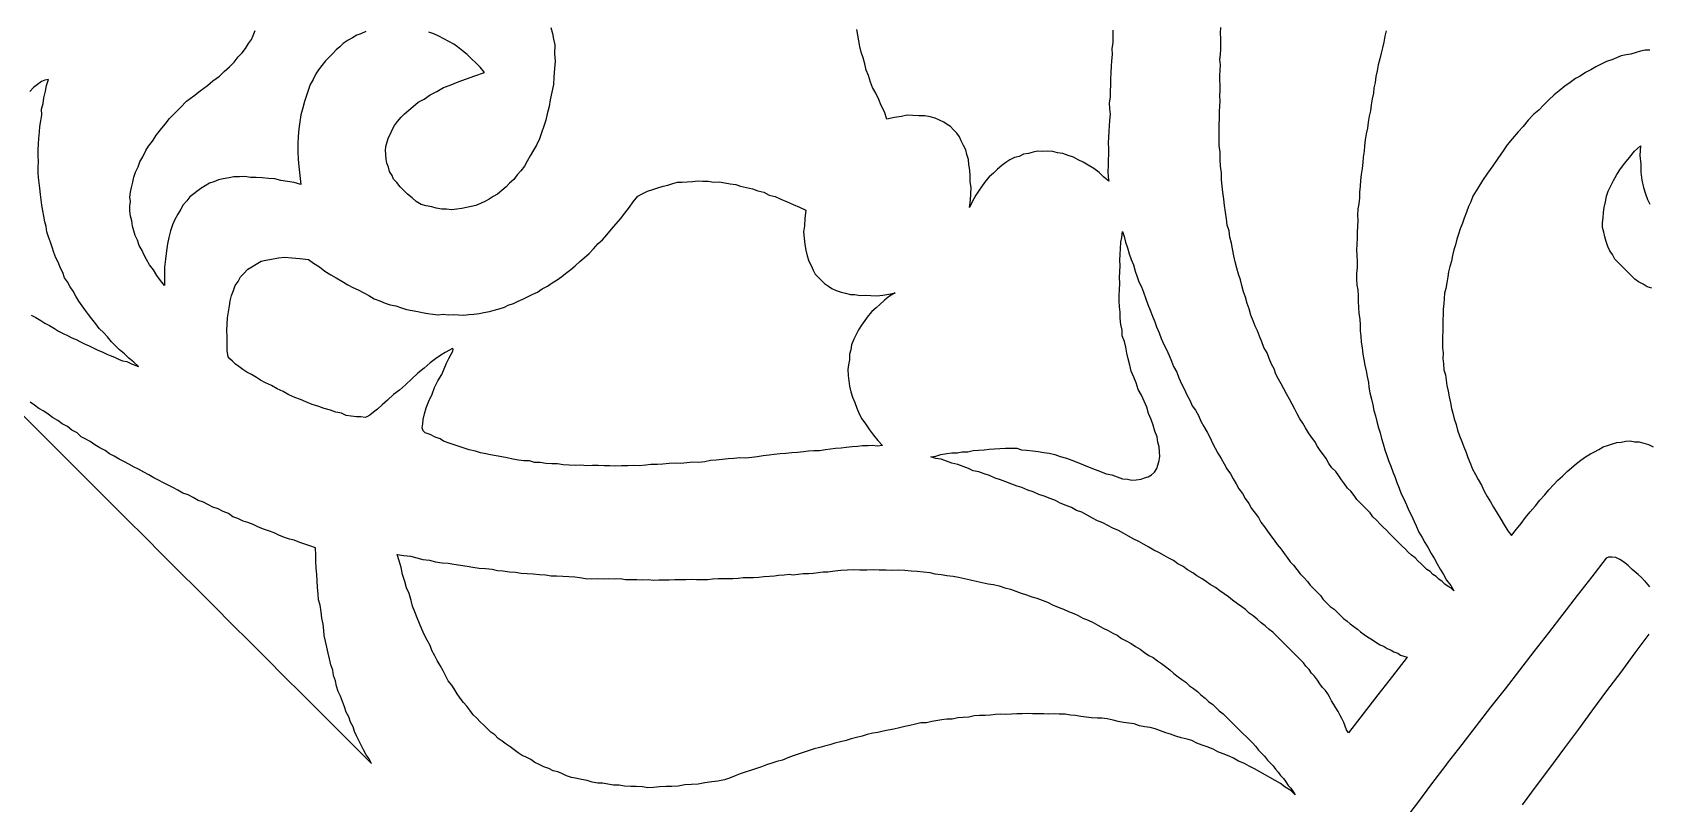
# Model space of a CAD drawing. Extents: x -550 to 550, y -550 to 550.
# Drawn here: x -331.6 to -267.3, y -362.3 to -331.6 of the extents above; entities that cross this region are included whole.
import ezdxf

# ---------------------------------------------------------------- set-up
doc = ezdxf.new("R2010")
doc.units = 0
doc.layers.add('LAYER_1', color=18, linetype='CONTINUOUS')

msp = doc.modelspace()

# ---------------------------------------------------------------- linework, layer by layer
at = {"layer": 'LAYER_1'}
for points in [[(-318.322, -331.558), (-318.513, -331.64), (-318.681, -331.698), (-318.853, -331.799), (-319.024, -331.9), (-319.218, -332.023), (-319.352, -332.162), (-319.504, -332.282), (-319.638, -332.421), (-319.771, -332.56), (-319.927, -332.721), (-320.063, -332.903), (-320.2, -333.084), (-320.314, -333.242), (-320.412, -333.461), (-320.53, -333.662), (-320.609, -333.9), (-320.684, -334.097), (-320.763, -334.336), (-320.823, -334.594), (-320.904, -334.875), (-320.944, -335.153), (-320.984, -335.431), (-321.005, -335.728), (-321.025, -336.025), (-321.026, -336.342), (-321.005, -336.635), (-320.984, -336.929), (-320.946, -337.285), (-320.908, -337.64), (-321.17, -337.56), (-321.435, -337.521), (-321.7, -337.483), (-321.943, -337.421), (-322.19, -337.402), (-322.436, -337.383), (-322.682, -337.363), (-322.909, -337.363), (-323.134, -337.32), (-323.341, -337.34), (-323.569, -337.339), (-323.757, -337.377), (-323.988, -337.419), (-324.176, -337.458), (-324.368, -337.538), (-324.537, -337.596), (-324.71, -337.696), (-324.882, -337.796), (-325.035, -337.915), (-325.166, -338.011), (-325.319, -338.131), (-325.433, -338.289), (-325.588, -338.451), (-325.683, -338.628), (-325.8, -338.829), (-325.917, -339.03), (-326.014, -339.251), (-326.091, -339.491), (-326.149, -339.75), (-326.207, -340.01), (-326.246, -340.29), (-326.287, -340.612), (-326.327, -340.934), (-326.329, -341.296), (-326.33, -341.658), (-326.484, -341.458), (-326.638, -341.259), (-326.77, -341.036), (-326.924, -340.837), (-327.036, -340.634), (-327.148, -340.431), (-327.221, -340.267), (-327.333, -340.065), (-327.403, -339.858), (-327.495, -339.675), (-327.546, -339.488), (-327.596, -339.302), (-327.624, -339.092), (-327.675, -338.906), (-327.703, -338.696), (-327.711, -338.506), (-327.678, -338.313), (-327.708, -338.146), (-327.675, -337.953), (-327.641, -337.76), (-327.585, -337.544), (-327.551, -337.35), (-327.475, -337.154), (-327.377, -336.934), (-327.302, -336.738), (-327.184, -336.538), (-327.063, -336.295), (-326.968, -336.118), (-326.808, -335.915), (-326.646, -335.669), (-326.486, -335.466), (-326.304, -335.239), (-326.122, -335.013), (-325.898, -334.783), (-325.697, -334.576), (-325.45, -334.323), (-325.165, -334.109), (-324.903, -333.917), (-324.618, -333.703), (-324.398, -333.515), (-324.135, -333.324), (-323.956, -333.14), (-323.736, -332.952), (-323.557, -332.768), (-323.397, -332.564), (-323.24, -332.403), (-323.103, -332.223), (-322.985, -332.024), (-322.869, -331.866), (-322.796, -331.713), (-322.719, -331.517)], [(-310.96, -331.386), (-310.897, -331.631), (-310.853, -331.856), (-310.809, -332.082), (-310.815, -332.439), (-310.796, -332.731), (-310.817, -333.027), (-310.841, -333.366), (-310.862, -333.663), (-310.924, -333.964), (-310.985, -334.266), (-311.025, -334.544), (-311.105, -334.827), (-311.163, -335.086), (-311.24, -335.327), (-311.339, -335.591), (-311.416, -335.831), (-311.534, -336.077), (-311.649, -336.28), (-311.786, -336.506), (-311.9, -336.709), (-312.015, -336.912), (-312.149, -337.096), (-312.301, -337.261), (-312.435, -337.445), (-312.607, -337.591), (-312.738, -337.732), (-312.91, -337.878), (-313.082, -338.024), (-313.251, -338.127), (-313.42, -338.23), (-313.567, -338.31), (-313.756, -338.394), (-313.944, -338.477), (-314.13, -338.519), (-314.315, -338.56), (-314.501, -338.601), (-314.706, -338.623), (-314.911, -338.645), (-315.114, -338.624), (-315.297, -338.622), (-315.519, -338.582), (-315.7, -338.537), (-315.921, -338.497), (-316.122, -338.433), (-316.319, -338.326), (-316.472, -338.173), (-316.667, -338.023), (-316.821, -337.87), (-316.955, -337.735), (-317.087, -337.559), (-317.221, -337.424), (-317.273, -337.281), (-317.385, -337.124), (-317.415, -336.958), (-317.486, -336.796), (-317.516, -336.63), (-317.524, -336.441), (-317.534, -336.294), (-317.523, -336.124), (-317.47, -335.95), (-317.417, -335.776), (-317.345, -335.621), (-317.273, -335.466), (-317.179, -335.288), (-317.066, -335.129), (-316.911, -334.965), (-316.779, -334.825), (-316.605, -334.681), (-316.432, -334.537), (-316.236, -334.37), (-316.003, -334.24), (-315.766, -334.068), (-315.492, -333.935), (-315.236, -333.782), (-314.965, -333.69), (-314.649, -333.552), (-314.315, -333.432), (-313.981, -333.312), (-313.606, -333.188), (-313.774, -332.975), (-313.944, -332.804), (-314.115, -332.634), (-314.286, -332.463), (-314.478, -332.316), (-314.671, -332.168), (-314.826, -332.059), (-315.022, -331.954), (-315.218, -331.849), (-315.414, -331.743), (-315.61, -331.638), (-315.809, -331.575)], [(-288.615, -331.494), (-288.615, -331.767), (-288.611, -331.997), (-288.647, -332.234), (-288.643, -332.465), (-288.66, -332.72), (-288.674, -332.932), (-288.691, -333.188), (-288.708, -333.443), (-288.704, -333.674), (-288.721, -333.93), (-288.717, -334.161), (-288.752, -334.398), (-288.747, -334.63), (-288.721, -334.837), (-288.738, -335.093), (-288.751, -335.306), (-288.765, -335.52), (-288.781, -335.776), (-288.794, -335.989), (-288.789, -336.221), (-288.784, -336.453), (-288.797, -336.667), (-288.792, -336.899), (-288.805, -337.113), (-288.799, -337.346), (-288.77, -337.511), (-288.975, -337.352), (-289.159, -337.168), (-289.363, -337.009), (-289.589, -336.874), (-289.796, -336.757), (-289.985, -336.659), (-290.174, -336.561), (-290.384, -336.487), (-290.594, -336.413), (-290.807, -336.382), (-290.999, -336.326), (-291.193, -336.313), (-291.409, -336.324), (-291.604, -336.311), (-291.783, -336.359), (-291.962, -336.407), (-292.16, -336.436), (-292.341, -336.527), (-292.521, -336.574), (-292.703, -336.665), (-292.866, -336.773), (-293.03, -336.882), (-293.196, -337.033), (-293.362, -337.185), (-293.529, -337.336), (-293.676, -337.506), (-293.806, -337.694), (-293.956, -337.907), (-294.064, -338.071), (-294.196, -338.302), (-294.309, -338.552), (-294.273, -338.271), (-294.257, -338.014), (-294.242, -337.758), (-294.287, -337.531), (-294.292, -337.299), (-294.298, -337.066), (-294.343, -336.84), (-294.35, -336.651), (-294.416, -336.449), (-294.464, -336.265), (-294.551, -336.087), (-294.638, -335.909), (-294.706, -335.75), (-294.814, -335.597), (-294.944, -335.467), (-295.073, -335.338), (-295.205, -335.251), (-295.337, -335.164), (-295.509, -335.083), (-295.681, -335.002), (-295.875, -334.945), (-296.089, -334.912), (-296.325, -334.903), (-296.561, -334.893), (-296.797, -334.884), (-297.018, -334.936), (-297.297, -334.975), (-297.598, -335.037), (-297.698, -334.755), (-297.819, -334.498), (-297.922, -334.259), (-298.043, -334.002), (-298.167, -333.787), (-298.251, -333.567), (-298.332, -333.305), (-298.415, -333.085), (-298.478, -332.841), (-298.54, -332.597), (-298.623, -332.378), (-298.667, -332.152), (-298.71, -331.927), (-298.754, -331.703), (-298.797, -331.478)], [(-277.744, -331.519), (-277.797, -331.738), (-277.832, -331.976), (-277.884, -332.196), (-277.937, -332.415), (-277.989, -332.635), (-278.062, -332.88), (-278.096, -333.118), (-278.149, -333.338), (-278.183, -333.576), (-278.235, -333.796), (-278.248, -334.01), (-278.3, -334.23), (-278.334, -334.469), (-278.368, -334.707), (-278.42, -334.928), (-278.453, -335.166), (-278.487, -335.405), (-278.538, -335.626), (-278.572, -335.865), (-278.605, -336.104), (-278.618, -336.318), (-278.651, -336.557), (-278.664, -336.771), (-278.697, -337.01), (-278.73, -337.25), (-278.762, -337.489), (-278.775, -337.704), (-278.808, -337.943), (-278.801, -338.176), (-278.834, -338.416), (-278.864, -338.613), (-278.878, -338.871), (-278.87, -339.061), (-278.884, -339.319), (-278.896, -339.534), (-278.889, -339.768), (-278.903, -340.026), (-278.915, -340.241), (-278.908, -340.475), (-278.901, -340.709), (-278.894, -340.943), (-278.926, -341.183), (-278.919, -341.417), (-278.912, -341.651), (-278.864, -341.836), (-278.856, -342.07), (-278.849, -342.304), (-278.842, -342.538), (-278.834, -342.773), (-278.788, -343), (-278.78, -343.235), (-278.773, -343.47), (-278.744, -343.679), (-278.737, -343.914), (-278.69, -344.142), (-278.664, -344.395), (-278.635, -344.605), (-278.588, -344.834), (-278.542, -345.062), (-278.495, -345.29), (-278.448, -345.519), (-278.437, -345.711), (-278.39, -345.94), (-278.325, -346.187), (-278.277, -346.416), (-278.23, -346.644), (-278.162, -346.848), (-278.115, -347.077), (-278.049, -347.325), (-277.981, -347.529), (-277.933, -347.758), (-277.865, -347.962), (-277.799, -348.21), (-277.713, -348.432), (-277.645, -348.637), (-277.558, -348.859), (-277.471, -349.082), (-277.385, -349.305), (-277.316, -349.509), (-277.23, -349.732), (-277.143, -349.955), (-277.036, -350.153), (-276.93, -350.395), (-276.843, -350.618), (-276.736, -350.816), (-276.631, -351.057), (-276.542, -351.237), (-276.436, -351.479), (-276.31, -351.695), (-276.203, -351.894), (-276.077, -352.11), (-275.951, -352.327), (-275.825, -352.543), (-275.718, -352.742), (-275.592, -352.959), (-275.466, -353.175), (-275.34, -353.392), (-275.175, -353.602), (-275.049, -353.819), (-275.16, -353.708), (-275.272, -353.642), (-275.402, -353.557), (-275.513, -353.446), (-275.643, -353.361), (-275.754, -353.25), (-275.884, -353.165), (-275.995, -353.054), (-276.126, -352.969), (-276.236, -352.859), (-276.347, -352.748), (-276.476, -352.619), (-276.587, -352.508), (-276.736, -352.405), (-276.865, -352.275), (-276.975, -352.165), (-277.105, -352.036), (-277.234, -351.907), (-277.344, -351.796), (-277.473, -351.667), (-277.603, -351.538), (-277.732, -351.409), (-277.861, -351.28), (-277.99, -351.15), (-278.119, -351.021), (-278.267, -350.874), (-278.376, -350.719), (-278.486, -350.609), (-278.634, -350.461), (-278.763, -350.332), (-278.91, -350.184), (-279.019, -350.03), (-279.147, -349.857), (-279.276, -349.728), (-279.403, -349.556), (-279.512, -349.401), (-279.621, -349.247), (-279.748, -349.074), (-279.896, -348.927), (-280.023, -348.754), (-280.13, -348.556), (-280.239, -348.402), (-280.366, -348.23), (-280.475, -348.076), (-280.582, -347.878), (-280.709, -347.705), (-280.836, -347.533), (-280.943, -347.335), (-281.049, -347.138), (-281.176, -346.966), (-281.283, -346.768), (-281.371, -346.589), (-281.478, -346.392), (-281.584, -346.194), (-281.709, -345.979), (-281.816, -345.782), (-281.922, -345.584), (-282.028, -345.387), (-282.135, -345.19), (-282.202, -344.987), (-282.308, -344.79), (-282.394, -344.568), (-282.48, -344.346), (-282.604, -344.131), (-282.69, -343.909), (-282.775, -343.687), (-282.861, -343.466), (-282.948, -343.287), (-283.034, -343.066), (-283.119, -342.845), (-283.184, -342.598), (-283.269, -342.377), (-283.333, -342.131), (-283.418, -341.91), (-283.483, -341.664), (-283.528, -341.437), (-283.613, -341.216), (-283.677, -340.97), (-283.741, -340.725), (-283.805, -340.479), (-283.848, -340.209), (-283.894, -339.982), (-283.958, -339.737), (-283.982, -339.485), (-284.066, -339.265), (-284.091, -339.014), (-284.133, -338.744), (-284.176, -338.475), (-284.2, -338.224), (-284.242, -337.954), (-284.266, -337.703), (-284.29, -337.453), (-284.293, -337.177), (-284.335, -336.909), (-284.338, -336.633), (-284.341, -336.358), (-284.382, -336.09), (-284.385, -335.815), (-284.387, -335.541), (-284.389, -335.266), (-284.373, -335.01), (-284.375, -334.735), (-284.362, -334.522), (-284.348, -334.309), (-284.355, -334.12), (-284.342, -333.907), (-284.346, -333.676), (-284.353, -333.487), (-284.36, -333.298), (-284.346, -333.085), (-284.332, -332.873), (-284.357, -332.666), (-284.325, -332.472), (-284.311, -332.259), (-284.314, -332.028), (-284.321, -331.84), (-284.325, -331.609), (-284.31, -331.397)], [(-267.253, -332.298), (-267.44, -332.293), (-267.629, -332.331), (-267.8, -332.386), (-268.01, -332.449), (-268.199, -332.486), (-268.389, -332.524), (-268.581, -332.604), (-268.773, -332.684), (-268.983, -332.747), (-269.195, -332.852), (-269.408, -332.957), (-269.603, -333.079), (-269.816, -333.184), (-270.031, -333.332), (-270.206, -333.429), (-270.422, -333.576), (-270.638, -333.724), (-270.856, -333.914), (-271.054, -334.079), (-271.273, -334.269), (-271.473, -334.477), (-271.674, -334.684), (-271.872, -334.849), (-272.094, -335.082), (-272.297, -335.332), (-272.498, -335.54), (-272.722, -335.815), (-272.925, -336.066), (-273.09, -336.309), (-273.296, -336.602), (-273.502, -336.896), (-273.707, -337.189), (-273.913, -337.483), (-274.101, -337.794), (-274.289, -338.105), (-274.377, -338.335), (-274.463, -338.521), (-274.551, -338.75), (-274.64, -338.98), (-274.708, -339.184), (-274.796, -339.414), (-274.863, -339.618), (-274.931, -339.823), (-274.981, -340.046), (-275.048, -340.25), (-275.098, -340.473), (-275.148, -340.696), (-275.215, -340.901), (-275.264, -341.123), (-275.293, -341.321), (-275.324, -341.563), (-275.374, -341.786), (-275.421, -341.966), (-275.431, -342.182), (-275.442, -342.398), (-275.471, -342.596), (-275.481, -342.813), (-275.492, -343.029), (-275.484, -343.264), (-275.494, -343.481), (-275.504, -343.697), (-275.496, -343.932), (-275.506, -344.149), (-275.478, -344.359), (-275.488, -344.576), (-275.46, -344.786), (-275.451, -345.021), (-275.384, -345.224), (-275.356, -345.434), (-275.327, -345.644), (-275.28, -345.873), (-275.233, -346.102), (-275.186, -346.33), (-275.139, -346.559), (-275.09, -346.744), (-275.042, -346.973), (-274.956, -347.195), (-274.909, -347.424), (-274.823, -347.646), (-274.737, -347.868), (-274.651, -348.09), (-274.565, -348.312), (-274.497, -348.516), (-274.393, -348.757), (-274.307, -348.979), (-274.182, -349.194), (-274.076, -349.392), (-273.951, -349.607), (-273.847, -349.848), (-273.722, -350.063), (-273.597, -350.279), (-273.472, -350.494), (-273.329, -350.728), (-273.186, -350.962), (-273.043, -351.196), (-272.899, -351.43), (-272.754, -351.621), (-272.556, -351.365), (-272.378, -351.135), (-272.199, -350.905), (-272.021, -350.675), (-271.804, -350.438), (-271.626, -350.208), (-271.429, -349.996), (-271.271, -349.792), (-271.074, -349.58), (-270.917, -349.419), (-270.722, -349.251), (-270.546, -349.064), (-270.371, -348.922), (-270.176, -348.753), (-270.001, -348.611), (-269.808, -348.486), (-269.615, -348.361), (-269.462, -348.288), (-269.289, -348.189), (-269.115, -348.089), (-268.944, -348.034), (-268.735, -347.97), (-268.564, -347.915), (-268.394, -347.903), (-268.205, -347.865), (-268.036, -347.853), (-267.868, -347.884), (-267.681, -347.89), (-267.496, -347.939), (-267.31, -347.988), (-267.127, -348.081)], [(-331.629, -342.848), (-331.446, -342.94), (-331.243, -343.052), (-331.083, -343.168), (-330.9, -343.26), (-330.697, -343.372), (-330.537, -343.487), (-330.354, -343.579), (-330.191, -343.651), (-330.008, -343.743), (-329.845, -343.815), (-329.662, -343.907), (-329.48, -343.999), (-329.317, -344.071), (-329.134, -344.163), (-328.972, -344.235), (-328.809, -344.307), (-328.626, -344.398), (-328.483, -344.451), (-328.321, -344.523), (-328.158, -344.595), (-327.996, -344.666), (-327.831, -344.695), (-327.668, -344.767), (-327.506, -344.839), (-327.363, -344.891), (-327.54, -344.713), (-327.74, -344.559), (-327.917, -344.382), (-328.117, -344.228), (-328.274, -344.07), (-328.432, -343.912), (-328.587, -343.712), (-328.745, -343.554), (-328.922, -343.377), (-329.058, -343.196), (-329.213, -342.995), (-329.348, -342.814), (-329.464, -342.653), (-329.599, -342.473), (-329.735, -342.292), (-329.848, -342.088), (-329.961, -341.884), (-330.076, -341.723), (-330.189, -341.52), (-330.305, -341.359), (-330.376, -341.152), (-330.469, -340.968), (-330.559, -340.741), (-330.652, -340.557), (-330.723, -340.351), (-330.793, -340.144), (-330.864, -339.937), (-330.934, -339.731), (-331.005, -339.524), (-331.033, -339.314), (-331.084, -339.127), (-331.132, -338.898), (-331.16, -338.689), (-331.207, -338.459), (-331.235, -338.25), (-331.263, -338.04), (-331.288, -337.788), (-331.316, -337.579), (-331.344, -337.37), (-331.352, -337.18), (-331.357, -336.948), (-331.342, -336.736), (-331.347, -336.504), (-331.352, -336.272), (-331.334, -336.018), (-331.319, -335.806), (-331.301, -335.551), (-331.286, -335.34), (-331.249, -335.105), (-331.211, -334.87), (-331.215, -334.639), (-331.158, -334.424), (-331.12, -334.19), (-331.059, -333.933), (-331.021, -333.699), (-330.941, -333.461), (-331.09, -333.494), (-331.219, -333.546), (-331.374, -333.663), (-331.53, -333.78), (-331.688, -333.94)], [(-267.174, -341.771), (-267.359, -341.722), (-267.522, -341.605), (-267.704, -341.513), (-267.849, -341.413), (-267.992, -341.271), (-268.135, -341.128), (-268.278, -340.985), (-268.403, -340.86), (-268.528, -340.735), (-268.653, -340.61), (-268.738, -340.434), (-268.843, -340.284), (-268.928, -340.108), (-268.993, -339.907), (-269.04, -339.724), (-269.087, -339.541), (-269.134, -339.358), (-269.142, -339.167), (-269.113, -338.97), (-269.102, -338.754), (-269.073, -338.556), (-269.023, -338.333), (-268.974, -338.11), (-268.907, -337.905), (-268.802, -337.693), (-268.696, -337.481), (-268.571, -337.243), (-268.428, -337.023), (-268.247, -336.796), (-268.065, -336.568), (-267.864, -336.316), (-267.628, -336.099), (-267.649, -336.485), (-267.613, -336.839), (-267.612, -337.158), (-267.573, -337.47), (-267.513, -337.756), (-267.434, -338.017), (-267.352, -338.235), (-267.25, -338.428)], [(-331.972, -346.816), (-331.278, -347.51), (-330.584, -348.203), (-329.89, -348.897), (-329.197, -349.591), (-328.503, -350.285), (-327.809, -350.979), (-327.115, -351.673), (-326.421, -352.367), (-325.727, -353.061), (-325.033, -353.754), (-324.34, -354.448), (-323.646, -355.142), (-322.952, -355.836), (-322.258, -356.53), (-321.564, -357.224), (-320.87, -357.918), (-320.176, -358.611), (-319.482, -359.305), (-318.789, -359.999), (-318.095, -360.693), (-318.192, -360.506), (-318.31, -360.343), (-318.406, -360.155), (-318.503, -359.968), (-318.6, -359.78), (-318.696, -359.593), (-318.773, -359.426), (-318.828, -359.234), (-318.925, -359.047), (-319, -358.836), (-319.096, -358.649), (-319.171, -358.438), (-319.246, -358.227), (-319.321, -358.016), (-319.417, -357.829), (-319.492, -357.618), (-319.525, -357.403), (-319.6, -357.192), (-319.633, -356.977), (-319.707, -356.766), (-319.76, -356.532), (-319.813, -356.298), (-319.866, -356.063), (-319.919, -355.829), (-319.972, -355.595), (-319.985, -355.4), (-320.016, -355.142), (-320.068, -354.908), (-320.099, -354.65), (-320.13, -354.393), (-320.204, -354.183), (-320.214, -353.945), (-320.245, -353.688), (-320.254, -353.406), (-320.264, -353.169), (-320.295, -352.912), (-320.303, -352.631), (-320.313, -352.394), (-320.322, -352.113), (-320.544, -352.027), (-320.747, -351.96), (-320.95, -351.893), (-321.173, -351.806), (-321.356, -351.759), (-321.56, -351.692), (-321.783, -351.605), (-321.964, -351.515), (-322.187, -351.428), (-322.391, -351.36), (-322.614, -351.273), (-322.796, -351.182), (-323.019, -351.095), (-323.203, -351.048), (-323.404, -350.937), (-323.608, -350.869), (-323.788, -350.734), (-323.992, -350.667), (-324.194, -350.556), (-324.398, -350.488), (-324.599, -350.377), (-324.782, -350.286), (-324.986, -350.218), (-325.188, -350.106), (-325.39, -349.995), (-325.594, -349.927), (-325.796, -349.815), (-325.999, -349.704), (-326.181, -349.612), (-326.363, -349.521), (-326.566, -349.409), (-326.748, -349.317), (-326.951, -349.205), (-327.153, -349.094), (-327.356, -348.982), (-327.539, -348.89), (-327.741, -348.778), (-327.924, -348.686), (-328.127, -348.574), (-328.329, -348.462), (-328.512, -348.37), (-328.693, -348.235), (-328.896, -348.123), (-329.099, -348.01), (-329.28, -347.875), (-329.483, -347.763), (-329.646, -347.69), (-329.805, -347.531), (-330.008, -347.419), (-330.189, -347.283), (-330.392, -347.171), (-330.573, -347.035), (-330.776, -346.923), (-330.957, -346.787), (-331.119, -346.671), (-331.322, -346.559), (-331.503, -346.423), (-331.665, -346.307)], [(-267.589, -353.291), (-267.715, -353.166), (-267.953, -352.973), (-268.117, -352.809), (-268.3, -352.671), (-268.447, -352.57), (-268.614, -352.494), (-268.764, -352.48), (-268.896, -352.484), (-268.991, -352.525), (-269.566, -353.266), (-270.14, -354.008), (-270.715, -354.749), (-271.29, -355.491), (-271.864, -356.232), (-272.439, -356.974), (-273.014, -357.715), (-273.588, -358.456), (-274.163, -359.198), (-274.738, -359.939), (-275.313, -360.68), (-275.372, -360.758), (-275.934, -361.507), (-276.497, -362.256), (-277.06, -363.005)], [(-267.588, -353.293), (-267.463, -353.418), (-267.264, -353.662)], [(-267.294, -355.538), (-267.854, -356.294), (-268.414, -357.051), (-268.973, -357.807), (-269.533, -358.563), (-270.093, -359.32), (-270.653, -360.076), (-271.212, -360.832), (-271.772, -361.589), (-272.332, -362.345)]]:
    msp.add_lwpolyline(points, dxfattribs=at)
for points in [[(-297.768, -348.027), (-297.968, -348.055), (-298.165, -348.039), (-298.344, -348.042), (-298.562, -348.05), (-298.762, -348.078), (-298.98, -348.086), (-299.22, -348.119), (-299.42, -348.146), (-299.639, -348.154), (-299.839, -348.181), (-300.039, -348.208), (-300.279, -348.24), (-300.498, -348.248), (-300.717, -348.255), (-300.917, -348.282), (-301.158, -348.314), (-301.377, -348.321), (-301.618, -348.353), (-301.838, -348.36), (-302.078, -348.391), (-302.279, -348.418), (-302.52, -348.449), (-302.761, -348.48), (-302.962, -348.506), (-303.203, -348.537), (-303.443, -348.525), (-303.684, -348.556), (-303.905, -348.562), (-304.146, -348.593), (-304.388, -348.623), (-304.609, -348.629), (-304.832, -348.679), (-305.074, -348.709), (-305.314, -348.696), (-305.556, -348.726), (-305.798, -348.756), (-305.998, -348.738), (-306.26, -348.748), (-306.502, -348.778), (-306.724, -348.784), (-306.986, -348.794), (-307.188, -348.818), (-307.431, -348.848), (-307.672, -348.834), (-307.894, -348.839), (-308.156, -348.849), (-308.378, -348.853), (-308.62, -348.839), (-308.842, -348.844), (-309.084, -348.829), (-309.306, -348.834), (-309.528, -348.838), (-309.77, -348.823), (-309.993, -348.827), (-310.235, -348.812), (-310.477, -348.797), (-310.698, -348.758), (-310.921, -348.762), (-311.163, -348.746), (-311.384, -348.707), (-311.607, -348.711), (-311.807, -348.647), (-312.03, -348.65), (-312.252, -348.611), (-312.473, -348.571), (-312.695, -348.531), (-312.916, -348.491), (-313.138, -348.451), (-313.36, -348.41), (-313.541, -348.366), (-313.762, -348.325), (-313.963, -348.261), (-314.204, -348.201), (-314.405, -348.137), (-314.605, -348.072), (-314.806, -348.008), (-315.007, -347.943), (-315.227, -347.859), (-315.365, -347.766), (-315.566, -347.702), (-315.765, -347.594), (-315.966, -347.529), (-316.043, -347.451), (-316.078, -347.326), (-316.05, -347.172), (-316.041, -347), (-315.989, -346.779), (-315.915, -346.536), (-315.82, -346.268), (-315.683, -345.996), (-315.588, -345.729), (-315.451, -345.457), (-315.294, -345.205), (-315.201, -344.981), (-315.107, -344.757), (-315.016, -344.576), (-314.925, -344.395), (-314.857, -344.281), (-314.852, -344.195), (-314.872, -344.175), (-314.997, -344.232), (-315.166, -344.335), (-315.335, -344.439), (-315.547, -344.589), (-315.759, -344.74), (-315.996, -344.958), (-316.251, -345.156), (-316.488, -345.373), (-316.746, -345.614), (-316.982, -345.832), (-317.216, -346.006), (-317.453, -346.223), (-317.668, -346.417), (-317.861, -346.587), (-318.011, -346.709), (-318.16, -346.832), (-318.286, -346.887), (-318.349, -346.915), (-318.512, -346.889), (-318.696, -346.886), (-318.9, -346.863), (-319.104, -346.841), (-319.285, -346.751), (-319.508, -346.709), (-319.73, -346.624), (-319.973, -346.562), (-320.195, -346.476), (-320.458, -346.395), (-320.7, -346.289), (-320.922, -346.204), (-321.144, -346.118), (-321.385, -346.012), (-321.605, -345.883), (-321.847, -345.778), (-322.067, -345.649), (-322.309, -345.543), (-322.509, -345.433), (-322.668, -345.32), (-322.868, -345.21), (-323.049, -345.12), (-323.209, -345.006), (-323.368, -344.892), (-323.507, -344.798), (-323.625, -344.681), (-323.723, -344.583), (-323.801, -344.504), (-323.828, -344.25), (-323.833, -343.973), (-323.838, -343.696), (-323.845, -343.461), (-323.831, -343.204), (-323.816, -342.946), (-323.781, -342.709), (-323.747, -342.471), (-323.714, -342.276), (-323.66, -342.058), (-323.586, -341.86), (-323.512, -341.661), (-323.399, -341.502), (-323.306, -341.323), (-323.173, -341.184), (-323.019, -341.02), (-322.848, -340.919), (-322.676, -340.819), (-322.483, -340.694), (-322.295, -340.655), (-322.065, -340.613), (-321.794, -340.566), (-321.546, -340.542), (-321.258, -340.557), (-320.951, -340.592), (-320.603, -340.622), (-320.407, -340.773), (-320.169, -340.92), (-319.953, -341.091), (-319.716, -341.237), (-319.498, -341.365), (-319.279, -341.492), (-319.042, -341.639), (-318.843, -341.747), (-318.622, -341.832), (-318.404, -341.959), (-318.206, -342.067), (-317.988, -342.194), (-317.767, -342.278), (-317.547, -342.362), (-317.346, -342.427), (-317.124, -342.468), (-316.903, -342.552), (-316.703, -342.617), (-316.48, -342.658), (-316.258, -342.699), (-316.077, -342.744), (-315.854, -342.784), (-315.652, -342.806), (-315.449, -342.827), (-315.243, -342.805), (-315.041, -342.826), (-314.816, -342.824), (-314.633, -342.826), (-314.431, -342.847), (-314.226, -342.824), (-314.021, -342.802), (-313.816, -342.78), (-313.631, -342.739), (-313.405, -342.693), (-313.219, -342.651), (-313.013, -342.586), (-312.806, -342.52), (-312.659, -342.44), (-312.452, -342.374), (-312.265, -342.29), (-312.077, -342.205), (-311.89, -342.12), (-311.681, -342.011), (-311.494, -341.926), (-311.304, -341.798), (-311.095, -341.689), (-310.905, -341.561), (-310.716, -341.433), (-310.526, -341.305), (-310.377, -341.182), (-310.166, -341.03), (-309.996, -340.883), (-309.804, -340.711), (-309.633, -340.564), (-309.441, -340.393), (-309.269, -340.203), (-309.074, -339.989), (-308.904, -339.841), (-308.731, -339.651), (-308.556, -339.418), (-308.383, -339.228), (-308.188, -339.014), (-308.013, -338.781), (-307.837, -338.548), (-307.683, -338.339), (-307.507, -338.107), (-307.299, -337.997), (-307.113, -337.911), (-306.908, -337.844), (-306.703, -337.777), (-306.497, -337.71), (-306.314, -337.666), (-306.109, -337.599), (-305.926, -337.555), (-305.745, -337.554), (-305.543, -337.53), (-305.322, -337.524), (-305.12, -337.499), (-304.921, -337.516), (-304.7, -337.51), (-304.482, -337.546), (-304.262, -337.54), (-304.044, -337.576), (-303.826, -337.612), (-303.609, -337.648), (-303.413, -337.708), (-303.177, -337.763), (-302.941, -337.818), (-302.726, -337.896), (-302.49, -337.951), (-302.278, -338.072), (-302.042, -338.126), (-301.809, -338.223), (-301.557, -338.338), (-301.324, -338.435), (-301.073, -338.551), (-300.821, -338.666), (-300.861, -338.99), (-300.879, -339.289), (-300.913, -339.528), (-300.888, -339.779), (-300.863, -340.031), (-300.817, -340.259), (-300.77, -340.487), (-300.703, -340.691), (-300.613, -340.871), (-300.524, -341.051), (-300.454, -341.212), (-300.341, -341.325), (-300.209, -341.456), (-300.078, -341.588), (-299.925, -341.696), (-299.791, -341.784), (-299.617, -341.868), (-299.422, -341.927), (-299.245, -341.967), (-299.05, -342.026), (-298.872, -342.023), (-298.655, -342.057), (-298.437, -342.049), (-298.24, -342.065), (-298.003, -342.075), (-297.763, -342.042), (-297.524, -342.009), (-297.264, -341.951), (-297.489, -342.089), (-297.695, -342.246), (-297.883, -342.421), (-298.029, -342.548), (-298.195, -342.699), (-298.343, -342.869), (-298.472, -343.058), (-298.601, -343.246), (-298.73, -343.435), (-298.819, -343.618), (-298.908, -343.802), (-298.999, -344.028), (-299.029, -344.225), (-299.078, -344.403), (-299.089, -344.619), (-299.119, -344.816), (-299.149, -345.013), (-299.141, -345.248), (-299.112, -345.458), (-299.083, -345.669), (-299.035, -345.899), (-298.965, -346.104), (-298.877, -346.328), (-298.789, -346.553), (-298.7, -346.777), (-298.591, -346.978), (-298.442, -347.172), (-298.294, -347.41), (-298.126, -347.624), (-297.958, -347.838)], [(-278.073, -357.965), (-278.659, -358.719), (-279.244, -359.472), (-279.318, -359.353), (-279.372, -359.208), (-279.425, -359.064), (-279.498, -358.9), (-279.572, -358.781), (-279.644, -358.618), (-279.737, -358.48), (-279.829, -358.342), (-279.921, -358.205), (-279.994, -358.042), (-280.067, -357.923), (-280.159, -357.785), (-280.272, -357.673), (-280.383, -357.516), (-280.475, -357.379), (-280.586, -357.222), (-280.717, -357.092), (-280.809, -356.954), (-280.94, -356.823), (-281.032, -356.686), (-281.163, -356.555), (-281.294, -356.424), (-281.425, -356.293), (-281.574, -356.143), (-281.705, -356.012), (-281.836, -355.882), (-281.985, -355.732), (-282.116, -355.601), (-282.247, -355.47), (-282.398, -355.365), (-282.548, -355.215), (-282.717, -355.091), (-282.867, -354.941), (-283.037, -354.817), (-283.188, -354.711), (-283.337, -354.562), (-283.488, -354.456), (-283.658, -354.332), (-283.847, -354.188), (-284.017, -354.064), (-284.186, -353.94), (-284.356, -353.815), (-284.526, -353.691), (-284.735, -353.572), (-284.886, -353.467), (-285.056, -353.342), (-285.265, -353.224), (-285.435, -353.099), (-285.644, -352.981), (-285.814, -352.856), (-286.024, -352.738), (-286.194, -352.613), (-286.384, -352.513), (-286.575, -352.413), (-286.784, -352.295), (-286.975, -352.195), (-287.184, -352.076), (-287.394, -351.958), (-287.584, -351.858), (-287.775, -351.758), (-287.985, -351.639), (-288.176, -351.539), (-288.385, -351.42), (-288.615, -351.326), (-288.807, -351.225), (-289.016, -351.106), (-289.228, -351.031), (-289.419, -350.93), (-289.629, -350.811), (-289.839, -350.692), (-290.051, -350.616), (-290.261, -350.497), (-290.473, -350.421), (-290.704, -350.326), (-290.896, -350.226), (-291.108, -350.15), (-291.339, -350.055), (-291.551, -349.979), (-291.782, -349.884), (-291.995, -349.807), (-292.226, -349.712), (-292.42, -349.654), (-292.632, -349.578), (-292.864, -349.483), (-293.077, -349.406), (-293.289, -349.329), (-293.521, -349.234), (-293.734, -349.157), (-293.947, -349.08), (-294.162, -349.047), (-294.354, -348.945), (-294.568, -348.868), (-294.781, -348.791), (-295.015, -348.738), (-295.228, -348.661), (-295.442, -348.584), (-295.657, -348.55), (-295.852, -348.491), (-295.654, -348.463), (-295.453, -348.391), (-295.215, -348.357), (-295.016, -348.328), (-294.799, -348.319), (-294.601, -348.29), (-294.384, -348.28), (-294.165, -348.227), (-293.948, -348.217), (-293.731, -348.207), (-293.534, -348.178), (-293.317, -348.167), (-293.1, -348.157), (-292.884, -348.146), (-292.668, -348.136), (-292.432, -348.144), (-292.239, -348.202), (-292.043, -348.215), (-291.79, -348.242), (-291.576, -348.275), (-291.362, -348.307), (-291.148, -348.34), (-290.915, -348.391), (-290.703, -348.466), (-290.452, -348.536), (-290.241, -348.612), (-290.01, -348.706), (-289.78, -348.8), (-289.55, -348.894), (-289.32, -348.988), (-289.108, -349.063), (-288.878, -349.157), (-288.646, -349.207), (-288.435, -349.282), (-288.224, -349.357), (-288.03, -349.37), (-287.856, -349.407), (-287.681, -349.401), (-287.485, -349.37), (-287.347, -349.327), (-287.209, -349.283), (-287.07, -349.196), (-286.949, -349.09), (-286.865, -348.947), (-286.82, -348.81), (-286.774, -348.629), (-286.748, -348.474), (-286.759, -348.281), (-286.77, -348.089), (-286.82, -347.902), (-286.85, -347.691), (-286.937, -347.468), (-287.003, -347.22), (-287.091, -346.996), (-287.196, -346.755), (-287.263, -346.507), (-287.368, -346.265), (-287.473, -346.024), (-287.599, -345.807), (-287.684, -345.541), (-287.771, -345.318), (-287.876, -345.077), (-287.942, -344.829), (-288.007, -344.582), (-288.054, -344.353), (-288.101, -344.125), (-288.148, -343.896), (-288.235, -343.674), (-288.242, -343.439), (-288.289, -343.211), (-288.315, -342.958), (-288.322, -342.724), (-288.35, -342.515), (-288.357, -342.28), (-288.365, -342.046), (-288.353, -341.831), (-288.339, -341.572), (-288.346, -341.339), (-288.335, -341.123), (-288.321, -340.865), (-288.33, -340.675), (-288.315, -340.416), (-288.303, -340.202), (-288.289, -339.944), (-288.259, -339.747), (-288.226, -339.508), (-288.159, -339.71), (-288.114, -339.937), (-288.029, -340.158), (-287.965, -340.404), (-287.88, -340.625), (-287.795, -340.846), (-287.73, -341.092), (-287.645, -341.314), (-287.578, -341.517), (-287.472, -341.714), (-287.387, -341.935), (-287.304, -342.2), (-287.218, -342.421), (-287.132, -342.643), (-287.028, -342.883), (-286.943, -343.105), (-286.875, -343.309), (-286.771, -343.549), (-286.685, -343.771), (-286.581, -344.012), (-286.474, -344.209), (-286.369, -344.45), (-286.283, -344.672), (-286.197, -344.895), (-286.072, -345.111), (-285.985, -345.333), (-285.88, -345.574), (-285.773, -345.772), (-285.668, -346.014), (-285.543, -346.23), (-285.456, -346.453), (-285.328, -346.626), (-285.202, -346.842), (-285.116, -347.065), (-284.99, -347.282), (-284.864, -347.499), (-284.756, -347.697), (-284.651, -347.939), (-284.543, -348.137), (-284.436, -348.335), (-284.309, -348.552), (-284.183, -348.769), (-284.075, -348.968), (-283.929, -349.16), (-283.821, -349.358), (-283.713, -349.557), (-283.605, -349.755), (-283.459, -349.948), (-283.351, -350.146), (-283.204, -350.339), (-283.096, -350.537), (-282.949, -350.73), (-282.82, -350.903), (-282.731, -351.084), (-282.584, -351.276), (-282.455, -351.45), (-282.327, -351.624), (-282.198, -351.798), (-282.07, -351.972), (-281.923, -352.164), (-281.794, -352.338), (-281.684, -352.493), (-281.556, -352.667), (-281.426, -352.797), (-281.297, -352.971), (-281.168, -353.145), (-281.02, -353.294), (-280.871, -353.443), (-280.761, -353.598), (-280.631, -353.729), (-280.5, -353.859), (-280.352, -354.008), (-280.242, -354.163), (-280.111, -354.293), (-279.963, -354.442), (-279.812, -354.547), (-279.682, -354.677), (-279.552, -354.807), (-279.44, -354.919), (-279.29, -355.024), (-279.179, -355.135), (-279.029, -355.24), (-278.879, -355.345), (-278.767, -355.456), (-278.617, -355.561), (-278.485, -355.647), (-278.354, -355.733), (-278.241, -355.8), (-278.11, -355.887), (-277.978, -355.973), (-277.827, -356.033), (-277.696, -356.119), (-277.544, -356.18), (-277.432, -356.247), (-277.28, -356.307), (-277.168, -356.375), (-277.035, -356.416), (-276.903, -356.458), (-277.488, -357.212)], [(-281.361, -361.939), (-281.531, -361.769), (-281.759, -361.631), (-281.949, -361.487), (-282.158, -361.368), (-282.368, -361.249), (-282.559, -361.149), (-282.768, -361.031), (-282.978, -360.911), (-283.188, -360.793), (-283.379, -360.692), (-283.609, -360.599), (-283.819, -360.479), (-283.991, -360.398), (-284.221, -360.304), (-284.432, -360.229), (-284.623, -360.128), (-284.854, -360.034), (-285.065, -359.959), (-285.276, -359.884), (-285.468, -359.783), (-285.661, -359.727), (-285.892, -359.676), (-286.104, -359.601), (-286.316, -359.525), (-286.509, -359.468), (-286.721, -359.393), (-286.933, -359.317), (-287.126, -359.26), (-287.339, -359.228), (-287.552, -359.196), (-287.765, -359.12), (-287.978, -359.088), (-288.192, -359.056), (-288.406, -359.024), (-288.599, -358.966), (-288.832, -358.915), (-289.046, -358.883), (-289.222, -358.888), (-289.456, -358.881), (-289.67, -358.848), (-289.884, -358.816), (-290.099, -358.783), (-290.294, -358.769), (-290.508, -358.736), (-290.743, -358.728), (-290.939, -358.714), (-291.155, -358.725), (-291.35, -358.711), (-291.566, -358.722), (-291.802, -358.714), (-291.998, -358.699), (-292.214, -358.71), (-292.43, -358.72), (-292.647, -358.731), (-292.863, -358.741), (-293.06, -358.727), (-293.276, -358.737), (-293.474, -358.766), (-293.691, -358.776), (-293.908, -358.786), (-294.125, -358.796), (-294.343, -358.85), (-294.56, -358.859), (-294.778, -358.869), (-294.996, -358.923), (-295.214, -358.932), (-295.412, -358.961), (-295.65, -358.995), (-295.809, -359.018), (-296.028, -359.071), (-296.246, -359.08), (-296.465, -359.133), (-296.684, -359.186), (-296.883, -359.214), (-297.102, -359.267), (-297.322, -359.32), (-297.541, -359.373), (-297.74, -359.401), (-297.96, -359.453), (-298.16, -359.481), (-298.379, -359.533), (-298.58, -359.605), (-298.8, -359.657), (-299.02, -359.709), (-299.221, -359.781), (-299.441, -359.833), (-299.662, -359.885), (-299.863, -359.956), (-300.083, -360.008), (-300.264, -360.054), (-300.484, -360.106), (-300.686, -360.177), (-300.927, -360.253), (-301.129, -360.324), (-301.33, -360.394), (-301.532, -360.465), (-301.754, -360.56), (-301.976, -360.611), (-302.177, -360.682), (-302.379, -360.752), (-302.581, -360.823), (-302.783, -360.893), (-302.985, -360.963), (-303.228, -361.038), (-303.43, -361.109), (-303.632, -361.179), (-303.855, -361.273), (-304.058, -361.343), (-304.32, -361.398), (-304.561, -361.429), (-304.844, -361.465), (-305.106, -361.52), (-305.368, -361.531), (-305.629, -361.541), (-305.892, -361.596), (-306.154, -361.607), (-306.376, -361.612), (-306.638, -361.622), (-306.88, -361.652), (-307.102, -361.657), (-307.322, -361.618), (-307.564, -361.603), (-307.786, -361.608), (-308.028, -361.593), (-308.249, -361.554), (-308.471, -361.559), (-308.692, -361.519), (-308.913, -361.479), (-309.095, -361.479), (-309.317, -361.439), (-309.517, -361.375), (-309.738, -361.335), (-309.919, -361.29), (-310.141, -361.25), (-310.342, -361.186), (-310.521, -361.097), (-310.682, -361.027), (-310.863, -360.982), (-311.043, -360.893), (-311.244, -360.828), (-311.423, -360.739), (-311.604, -360.65), (-311.763, -360.536), (-311.943, -360.447), (-312.103, -360.377), (-312.262, -360.264), (-312.421, -360.15), (-312.58, -360.036), (-312.739, -359.922), (-312.898, -359.809), (-313.058, -359.695), (-313.196, -359.557), (-313.355, -359.443), (-313.493, -359.305), (-313.631, -359.167), (-313.769, -359.029), (-313.907, -358.891), (-314.045, -358.753), (-314.182, -358.571), (-314.299, -358.409), (-314.437, -358.271), (-314.573, -358.089), (-314.69, -357.926), (-314.805, -357.72), (-314.902, -357.578), (-315.039, -357.396), (-315.134, -357.21), (-315.249, -357.004), (-315.364, -356.798), (-315.479, -356.592), (-315.575, -356.406), (-315.69, -356.201), (-315.764, -355.991), (-315.878, -355.785), (-315.993, -355.579), (-316.087, -355.35), (-316.18, -355.12), (-316.273, -354.891), (-316.367, -354.662), (-316.46, -354.432), (-316.512, -354.199), (-316.603, -353.926), (-316.696, -353.697), (-316.767, -353.444), (-316.858, -353.171), (-316.908, -352.895), (-316.999, -352.622), (-317.07, -352.37), (-316.806, -352.407), (-316.541, -352.445), (-316.298, -352.506), (-316.056, -352.567), (-315.792, -352.604), (-315.549, -352.665), (-315.285, -352.702), (-315.041, -352.719), (-314.819, -352.76), (-314.555, -352.797), (-314.292, -352.833), (-314.069, -352.874), (-313.806, -352.911), (-313.563, -352.927), (-313.3, -352.963), (-313.077, -353.004), (-312.875, -353.025), (-312.612, -353.061), (-312.369, -353.077), (-312.148, -353.117), (-311.905, -353.133), (-311.662, -353.149), (-311.419, -353.165), (-311.176, -353.181), (-310.955, -353.22), (-310.732, -353.216), (-310.49, -353.232), (-310.247, -353.247), (-310.005, -353.263), (-309.804, -353.283), (-309.583, -353.322), (-309.341, -353.337), (-309.118, -353.333), (-308.877, -353.347), (-308.674, -353.323), (-308.432, -353.338), (-308.21, -353.333), (-307.99, -353.372), (-307.768, -353.367), (-307.546, -353.362), (-307.305, -353.376), (-307.083, -353.371), (-306.882, -353.39), (-306.661, -353.385), (-306.48, -353.384), (-306.258, -353.379), (-306.037, -353.373), (-305.816, -353.368), (-305.595, -353.362), (-305.373, -353.356), (-305.174, -353.374), (-304.953, -353.368), (-304.732, -353.362), (-304.53, -353.337), (-304.31, -353.331), (-304.129, -353.33), (-303.949, -353.328), (-303.728, -353.322), (-303.508, -353.316), (-303.307, -353.29), (-303.087, -353.283), (-302.906, -353.282), (-302.686, -353.275), (-302.486, -353.249), (-302.266, -353.242), (-302.065, -353.216), (-301.904, -353.194), (-301.685, -353.187), (-301.484, -353.161), (-301.326, -353.183), (-301.125, -353.157), (-300.925, -353.13), (-300.705, -353.123), (-300.526, -353.121), (-300.326, -353.094), (-300.126, -353.067), (-299.947, -353.064), (-299.667, -353.027), (-299.427, -352.994), (-299.168, -352.981), (-298.91, -352.967), (-298.672, -352.978), (-298.394, -352.983), (-298.136, -352.969), (-297.899, -352.98), (-297.621, -352.985), (-297.384, -352.995), (-297.126, -352.981), (-296.889, -352.991), (-296.633, -353.02), (-296.396, -353.03), (-296.141, -353.059), (-295.885, -353.088), (-295.69, -353.147), (-295.434, -353.175), (-295.218, -353.209), (-294.963, -353.238), (-294.747, -353.272), (-294.513, -353.325), (-294.278, -353.378), (-294.044, -353.431), (-293.81, -353.483), (-293.576, -353.536), (-293.361, -353.57), (-293.127, -353.622), (-292.913, -353.699), (-292.679, -353.752), (-292.466, -353.829), (-292.253, -353.906), (-292.04, -353.983), (-291.827, -354.059), (-291.633, -354.117), (-291.42, -354.194), (-291.207, -354.271), (-291.015, -354.372), (-290.783, -354.468), (-290.571, -354.544), (-290.378, -354.646), (-290.166, -354.722), (-289.993, -354.804), (-289.801, -354.906), (-289.588, -354.982), (-289.396, -355.083), (-289.205, -355.184), (-288.994, -355.304), (-288.802, -355.405), (-288.61, -355.506), (-288.437, -355.588), (-288.266, -355.714), (-288.075, -355.815), (-287.883, -355.916), (-287.712, -356.042), (-287.52, -356.143), (-287.349, -356.268), (-287.178, -356.394), (-287.005, -356.476), (-286.834, -356.602), (-286.682, -356.709), (-286.511, -356.834), (-286.34, -356.96), (-286.189, -357.111), (-286.018, -357.237), (-285.865, -357.343), (-285.713, -357.45), (-285.562, -357.601), (-285.41, -357.708), (-285.239, -357.833), (-285.107, -357.965), (-284.936, -358.091), (-284.805, -358.223), (-284.634, -358.348), (-284.521, -358.461), (-284.389, -358.593), (-284.218, -358.719), (-284.086, -358.851), (-283.954, -358.983), (-283.822, -359.115), (-283.69, -359.246), (-283.558, -359.378), (-283.426, -359.51), (-283.313, -359.623), (-283.181, -359.755), (-283.049, -359.887), (-282.936, -360), (-282.824, -360.158), (-282.692, -360.29), (-282.579, -360.403), (-282.467, -360.56), (-282.354, -360.673), (-282.241, -360.786), (-282.148, -360.925), (-282.035, -361.038), (-281.941, -361.177), (-281.828, -361.29), (-281.735, -361.428), (-281.642, -361.567), (-281.529, -361.68), (-281.454, -361.8)]]:
    msp.add_lwpolyline(points, close=True, dxfattribs=at)

doc.saveas('drawing.dxf')
